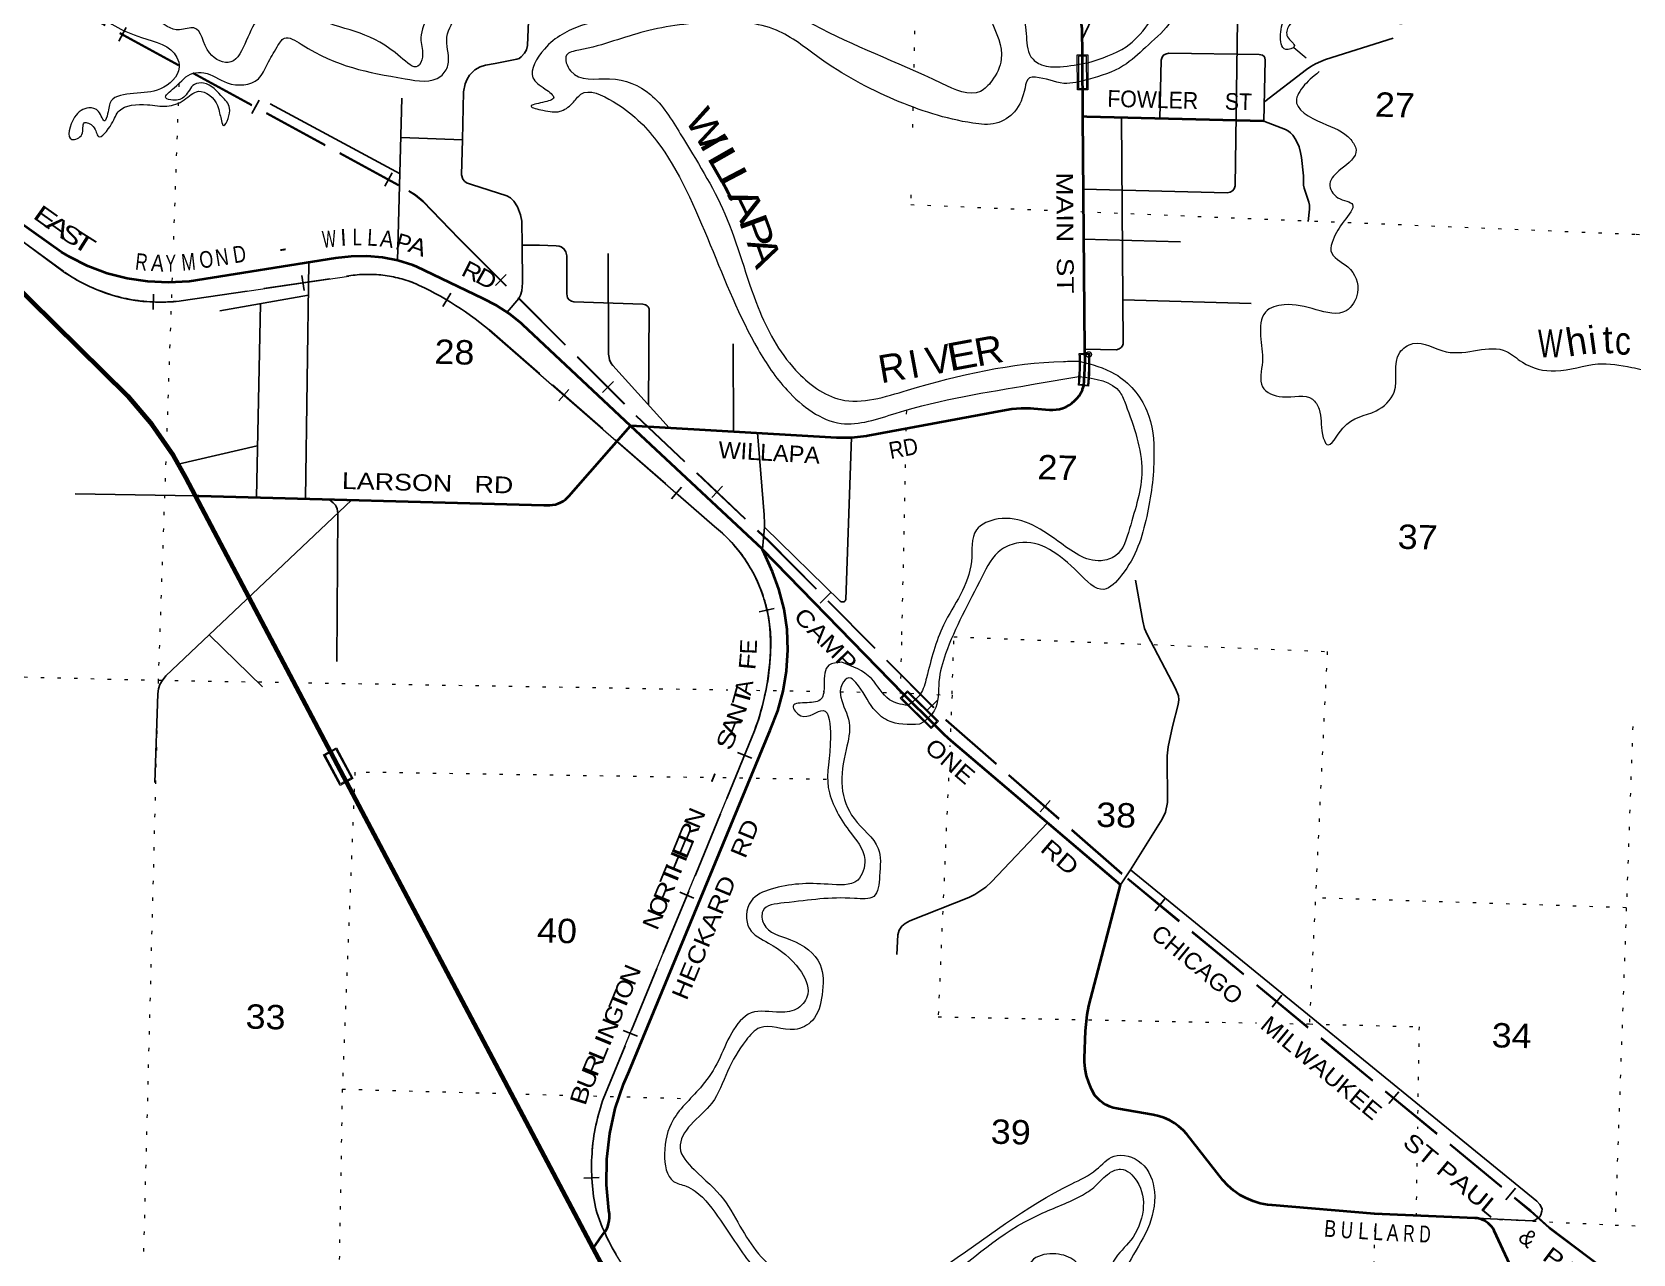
# Model space of a CAD drawing. Header units: feet. Extents: x -757852 to -501257, y -360805 to -170898.
# Drawn here: x -679726 to -668228, y -300043 to -291269 of the extents above; entities that cross this region are included whole.
import ezdxf
from ezdxf.enums import TextEntityAlignment as Align

# ---------------------------------------------------------------- set-up
doc = ezdxf.new("R2010")
doc.units = ezdxf.units.FT
doc.header["$LTSCALE"] = 80
doc.header["$PDMODE"] = 32
doc.header["$PDSIZE"] = 40
doc.linetypes.add('DOTTED', pattern=[1.5, 0.3, -1.2])
doc.linetypes.add('LONG_DASHED', pattern=[7.5, 6, -1.5])
for name, color, linetype, lineweight in [('23', 7, 'Continuous', 70), ('26', 7, 'Continuous', 40), ('27', 7, 'Continuous', 13), ('29', 7, 'Continuous', 25), ('34', 7, 'Continuous', 13), ('39', 7, 'Continuous', 13), ('41', 7, 'Continuous', 13), ('59', 7, 'Continuous', 13), ('61', 7, 'Continuous', 13), ('63', 7, 'Continuous', 25), ('7', 7, 'DOTTED', 13)]:
    doc.layers.add(name, color=color, linetype=linetype, lineweight=lineweight)

msp = doc.modelspace()

# ---------------------------------------------------------------- linework, layer by layer
at = {"layer": '23'}
for points in [[(-678551.85, -294598.61), (-678620.6, -294468.56), (-678710.24, -294310.37), (-678862.62, -294089.24), (-679037.28, -293885.25), (-680618.72, -292328.82), (-680710.57, -292243.11), (-680813.17, -292163.66), (-680842.33, -292141.08)], [(-675695.41, -300002.14), (-677463.62, -296657.22), (-678551.85, -294598.61)], [(-670434.73, -303140.3), (-670480.89, -303051.1), (-670593.63, -302879.88), (-670723.64, -302721.38), (-670869.52, -302577.34), (-671029.65, -302449.33), (-671202.28, -302338.77), (-671385.53, -302246.86), (-671447.35, -302221.05), (-673921.51, -301216.38), (-674613.98, -300935.19), (-674770.41, -300872.89), (-674946.4, -300785.21), (-675112.25, -300679.62), (-675266.16, -300557.28), (-675406.44, -300419.51), (-675531.55, -300267.84), (-675640.12, -300103.92), (-675657.88, -300073.13), (-675695.41, -300002.14)]]:
    msp.add_lwpolyline(points, dxfattribs=at)
at = {"layer": '26'}
for points in [[(-672181.36, -291433.35), (-672182.78, -291246.17), (-672191.39, -291195.47), (-672213.86, -291107.5), (-672245.41, -291022.36), (-672285.69, -290940.99), (-672884.29, -289802.57), (-673167.44, -289225.11), (-673228.55, -289118.25), (-673300.5, -289018.36), (-673382.49, -288926.54), (-673473.64, -288843.8), (-673520.54, -288807.43), (-674408.75, -288056.48), (-674636.2, -287850.01), (-674712.42, -287770.23), (-674770.15, -287703.07), (-675899.2, -286488)], [(-670880.07, -291908.36), (-672150.73, -291877.56), (-672178, -291876.89), (-672181.36, -291433.35)], [(-672172.49, -293810.24), (-672167.27, -293733.18), (-672164.42, -293681.87), (-672163.28, -293632.26), (-672165.33, -293552.59), (-672178, -291876.89)], [(-675426.48, -294096.36), (-676199.52, -293372.01), (-676209.96, -293362.5), (-676295.99, -293293.02), (-676388.8, -293232.91), (-676487.39, -293182.84), (-676962.17, -292954.3), (-676991.24, -292943.19), (-677099.02, -292910.06), (-677209.68, -292888.38), (-677322, -292878.39), (-677434.75, -292880.19), (-677546.69, -292893.77), (-678597.84, -293059.76), (-678746.07, -293068.6), (-678894.41, -293061.89), (-679041.24, -293039.72), (-679184.95, -293002.32), (-679323.96, -292950.1), (-679456.75, -292883.64), (-679512.94, -292850), (-680560.53, -292107.32)], [(-675426.48, -294096.36), (-675425.63, -294095.39), (-673947.45, -294179.67), (-673839.17, -294179.97), (-673731.45, -294168.95), (-673723.36, -294167.66), (-672755.66, -293986.48), (-672689.04, -293974.4), (-672621.52, -293969.35), (-672553.85, -293971.39), (-672531.18, -293973.67), (-672418.96, -293981.93), (-672394.29, -293982.67), (-672369.68, -293980.82), (-672345.4, -293976.42), (-672321.71, -293969.5), (-672298.87, -293960.14), (-672277.14, -293948.45), (-672256.75, -293934.54), (-672237.92, -293918.59), (-672220.87, -293900.75), (-672205.77, -293881.23), (-672192.79, -293860.23), (-672182.08, -293838), (-672180.7, -293834.15), (-672172.49, -293810.24)], [(-678551.85, -294598.61), (-678528.5, -294599.25), (-676049.57, -294666.53), (-676007.01, -294666.18), (-675986.9, -294664.52), (-675967.07, -294660.77), (-675947.74, -294654.97), (-675929.13, -294647.18), (-675911.43, -294637.48), (-675894.84, -294625.99), (-675879.54, -294612.83), (-675865.71, -294598.14), (-675854.24, -294583.2), (-675426.48, -294096.36)], [(-674478.3, -294985.01), (-674480.35, -294982.91), (-675426.48, -294096.36)], [(-675695.41, -300002.14), (-675676.89, -299976.2), (-675627.45, -299906.95), (-675609.67, -299882.05), (-675596.06, -299856.95), (-675590.82, -299845.22), (-675584.4, -299825.59), (-675580.06, -299805.39), (-675577.87, -299784.85), (-675577.83, -299764.19), (-675578.68, -299755.91), (-675582.34, -299731.1), (-675584.74, -299705.91), (-675599.84, -299546.98), (-675598, -299362.23), (-675576.86, -299178.69), (-675536.65, -298998.37), (-675477.81, -298823.23), (-675438.05, -298730.51), (-674424.94, -296281.7), (-674370.43, -296144.04), (-674330.61, -296001.43), (-674305.91, -295855.45), (-674296.6, -295707.68), (-674302.8, -295559.75), (-674324.42, -295413.27), (-674361.23, -295269.86), (-674406.62, -295145.68), (-674464.9, -295015.06), (-674478.3, -294985.01)], [(-673239.75, -296247.68), (-673466.73, -296022.77), (-674478.3, -294985.01)], [(-668528.09, -301376.51), (-669223.65, -299876.92), (-669224.5, -299875.23), (-669233.14, -299860.29), (-669243.3, -299846.34), (-669254.85, -299833.52), (-669267.68, -299821.99), (-669281.65, -299811.86), (-669296.6, -299803.24), (-669312.37, -299796.23), (-669328.79, -299790.91), (-669345.67, -299787.34), (-669362.83, -299785.55), (-670084.93, -299756.06), (-670820.27, -299693.26), (-670852.09, -299689.91), (-670904.85, -299679.86), (-670956.27, -299664.34), (-671005.79, -299643.54), (-671052.86, -299617.67), (-671096.97, -299587.02), (-671137.64, -299551.93), (-671174.41, -299512.79), (-671432.58, -299183.61), (-671458.02, -299155.34), (-671488.41, -299127.75), (-671521.53, -299103.49), (-671556.99, -299082.83), (-671594.42, -299065.98), (-671633.41, -299053.14), (-671673.53, -299044.45), (-671922.05, -299001.98), (-671935.4, -298999.91), (-671961.47, -298993.74), (-671986.75, -298984.88), (-672010.96, -298973.43), (-672033.85, -298959.51), (-672055.15, -298943.27), (-672074.65, -298924.9), (-672092.11, -298904.59), (-672116.91, -298859.95), (-672136.91, -298812.96), (-672151.88, -298764.14), (-672161.67, -298714.03), (-672166.17, -298663.16), (-672166.43, -298638.14), (-672159.96, -298442.4), (-672148.27, -298327.25), (-672135.84, -298260.56), (-671909.37, -297391.76), (-673123.82, -296358.25), (-673148.74, -296337.04), (-673173.82, -296312.41), (-673239.75, -296247.68)]]:
    msp.add_lwpolyline(points, dxfattribs=at)
at = {"layer": '29'}
for p, q in [((-676126.02, -290431.75), (-676167.41, -291366.14)), ((-671085.77, -292373.39), (-671061.74, -290767.3)), ((-670435.13, -291465.7), (-669949.08, -291312.49)), ((-671561.77, -291420.49), (-670911.41, -291430.7)), ((-671624.82, -291891.11), (-671615.56, -291472.58)), ((-670868.7, -291472.57), (-670880.07, -291908.36)), ((-670872.78, -291768.78), (-670573.17, -291539.2)), ((-678014.58, -291785.64), (-677081.63, -292287.71)), ((-677100.94, -292909.55), (-677070.89, -291744.99)), ((-671900.14, -291882.12), (-671890.36, -293508.56)), ((-677074.54, -292027.14), (-676632.93, -292044.43)), ((-672174.74, -292397.75), (-671141.29, -292424.14)), ((-672175.84, -292757.67), (-671477.38, -292775.17)), ((-677736.6, -292923.84), (-677760.89, -294619.74)), ((-675587.78, -292859.41), (-675585.03, -293582.23)), ((-678376.36, -293271.33), (-677740.12, -293160.04)), ((-671892.75, -293191.69), (-670970.01, -293218.15)), ((-678114.46, -294610.17), (-678084.06, -293219.97)), ((-675834.48, -293206.62), (-675339.64, -293222.42)), ((-675293.39, -293257.68), (-675297.99, -293943.1)), ((-674689, -293507.33), (-674687.28, -294135)), ((-671936.44, -293551.48), (-672166.97, -293547.18)), ((-675554.22, -293663.95), (-675149.87, -294110.37)), ((-674468.42, -294735.53), (-674514.32, -294146.81)), ((-673880.82, -295344.74), (-673839.21, -294177.92)), ((-678676.32, -294372.35), (-678108.25, -294240.25)), ((-678553.5, -294598.57), (-679416.31, -294586.53)), ((-677430.72, -294631.95), (-678764.42, -295892.97)), ((-677530.21, -294726.02), (-677535.75, -295788.12)), ((-674480.35, -294982.91), (-674465.94, -294824.46)), ((-674465.94, -294824.46), (-673921.76, -295357.08)), ((-678451.73, -295599.08), (-678071.44, -295970.53)), ((-678823.05, -296022.15), (-678844.18, -296659.2)), ((-672434.1, -296950.21), (-672834.18, -297371.63)), ((-671909.37, -297391.76), (-671837.18, -297286.03)), ((-671837.18, -297286.03), (-668918.89, -299663.61)), ((-668952.26, -299806.23), (-669351.33, -299785.65))]:
    msp.add_line(p, q, dxfattribs=at)
for points in [[(-672181.41, -291316.52), (-672093.18, -291129.67), (-672060.77, -291084.27), (-671892.24, -290924.31), (-671671.85, -290725.43), (-671609.19, -290656.25), (-671550.85, -290556.82), (-671386.64, -290197.98), (-671304.54, -290063.95), (-671277.53, -290030.44), (-671251.6, -290008.82), (-671219.19, -289991.53), (-671179.22, -289981.81), (-670929.68, -289937.49)], [(-676632.93, -292044.43), (-676626.29, -291698.17), (-676613.86, -291640.35), (-676600.9, -291607.92), (-676583.07, -291579.27), (-676560.92, -291554.96), (-676544.72, -291540.91), (-676507.45, -291518.74), (-676469.09, -291506.32), (-676399.42, -291494.97), (-676243.85, -291464.7), (-676227.1, -291458.76), (-676213.05, -291447.95), (-676187.67, -291421.47), (-676175.24, -291397.15), (-676167.41, -291366.14)], [(-671615.56, -291472.58), (-671608.65, -291450.12), (-671598.92, -291434.99), (-671585.96, -291427.43), (-671561.77, -291420.49)], [(-670911.41, -291430.7), (-670888.06, -291434.99), (-670876.17, -291444.72), (-670870.77, -291455.53), (-670868.7, -291472.57)], [(-670573.17, -291539.2), (-670540.73, -291516.6), (-670508.32, -291497.14), (-670470.5, -291479.85), (-670435.13, -291465.7)], [(-670880.07, -291908.36), (-670722.76, -291970.02), (-670702.77, -291980.3), (-670687.11, -291992.72), (-670670.9, -292010.01), (-670648.75, -292042.99), (-670625.53, -292093.24), (-670614.72, -292134.31), (-670607.7, -292170.53), (-670594.74, -292302.39), (-670593.66, -292368.33), (-670590.41, -292391.02), (-670555.84, -292490.46), (-670551.52, -292512.08), (-670551.52, -292542.34), (-670560.17, -292628.81)], [(-676632.93, -292044.43), (-676640.87, -292295.36), (-676632.22, -292325.63), (-676619.26, -292340.76), (-676604.14, -292351.57), (-676569.56, -292364.54), (-676314.6, -292446.68), (-676290.29, -292460.19), (-676266.52, -292482.89), (-676238.97, -292524.51), (-676216.82, -292581.25), (-676208.72, -292628.27), (-676204.66, -292799.58)], [(-671141.29, -292424.14), (-671121.94, -292419.13), (-671104.11, -292408.85), (-671092.77, -292394.27), (-671085.77, -292373.39)], [(-676313.48, -293280.37), (-676230.32, -293182.76), (-676216.27, -293158.98), (-676207.63, -293128.71), (-676202.23, -293069.27), (-676204.66, -292799.58)], [(-676204.66, -292799.58), (-676081.23, -292800.12), (-675961.87, -292804.39)], [(-675961.87, -292804.39), (-675939.7, -292807.69), (-675925.66, -292812.01), (-675906.21, -292824.99), (-675891.08, -292847.68), (-675885.68, -292876.87), (-675885.68, -293150.33), (-675880.28, -293177.35), (-675868.4, -293191.41), (-675852.19, -293202.21), (-675834.48, -293206.62)], [(-675339.64, -293222.42), (-675320.1, -293227.63), (-675308.21, -293235.19), (-675300.65, -293242.76), (-675293.39, -293257.68)], [(-671936.44, -293551.48), (-671917.62, -293544.82), (-671903.58, -293534.01), (-671894.94, -293523.21), (-671890.36, -293508.56)], [(-675585.03, -293582.23), (-675581.55, -293605.94), (-675577.23, -293622.15), (-675565.34, -293650.25), (-675554.22, -293663.95)], [(-677530.21, -294726.02), (-677534.84, -294693.27), (-677540.24, -294675.97), (-677546.72, -294666.24), (-677561.85, -294648.95), (-677592.1, -294625.17)], [(-674465.94, -294824.46), (-674466.14, -294798.75), (-674468.42, -294735.53)], [(-671837.18, -297286.03), (-671609.4, -296921.71), (-671584.55, -296870.91), (-671570.5, -296800.64), (-671573.74, -296466.62), (-671566.18, -296402.84), (-671535.93, -296255.83), (-671494.87, -296098.01), (-671488.39, -296063.42), (-671492.71, -296035.31), (-671514.32, -295983.43), (-671717.45, -295594.28), (-671735.81, -295552.12), (-671747.7, -295499.15), (-671799.56, -295205.13)], [(-673921.76, -295357.08), (-673915.67, -295360.3), (-673909.33, -295361.52), (-673901.9, -295361.92), (-673896.36, -295360.44), (-673891.09, -295357.87), (-673885.56, -295353.41), (-673882.72, -295349.22), (-673880.82, -295344.74)], [(-678823.05, -296022.15), (-678817.79, -295986.57), (-678808.07, -295955.22), (-678791.87, -295927.12), (-678764.42, -295892.97)], [(-672834.18, -297371.63), (-672876.25, -297408.69), (-672925.42, -297443.83), (-672955.13, -297462.74), (-672996.73, -297482.75), (-673422.42, -297651.38), (-673453.75, -297669.74), (-673478.61, -297690.29), (-673496.97, -297717.3), (-673506.7, -297752.99), (-673515.34, -297893.51)], [(-668952.26, -299806.23), (-668932.56, -299800.85), (-668917.43, -299792.2), (-668897.98, -299777.07), (-668889.34, -299763.01), (-668881.78, -299737.07), (-668880.7, -299720.86), (-668887.18, -299705.72), (-668897.98, -299687.35), (-668918.89, -299663.61)]]:
    msp.add_lwpolyline(points, dxfattribs=at)
at = {"layer": '34'}
for p, q in [((-681818.92, -291285.03), (-679491.9, -292995.4)), ((-678654.91, -293200.69), (-677450.26, -293021.74)), ((-676441.54, -293409.37), (-674824.01, -294820.35)), ((-674554.1, -296328.18), (-675625.05, -298932.32))]:
    msp.add_line(p, q, dxfattribs=at)
for centre, radius, start, end in [((-678803.86, -291999.08), 1210.8, 235.37172, 277.06632), ((-677309.22, -293890.87), 880.51, 65.55457, 99.21725), ((-677992.01, -295291.69), 2438.67, 50.52165, 64.5703), ((-675494.27, -295658.75), 1073.39, 356.99185, 51.35939), ((-676258.54, -295641.23), 1837.66, 338.0489, 357.69699), ((-674230.77, -299421.67), 1477.66, 160.66036, 192.03442), ((-674166.87, -299239.06), 1586.87, 198.01288, 223.65146)]:
    msp.add_arc(centre, radius, start, end, dxfattribs=at)
at = {"layer": '39'}
for p, q in [((-670663.62, -291381.03), (-670575.38, -291454.5)), ((-673320.07, -296222.33), (-673351.1, -296240.37))]:
    msp.add_line(p, q, dxfattribs=at)
for points in [[(-679021.42, -287613.89), (-679031.95, -287704.09), (-678953.32, -287768.57), (-678903.64, -287862.43), (-678923.37, -287922.21), (-679024.06, -288001.9), (-679037.33, -288045.77), (-678876.2, -288034.09), (-678815.31, -288086.03), (-678805.92, -288182.8), (-678888.75, -288271.02), (-678881.98, -288317.46), (-678784.63, -288285.93), (-678729.98, -288198.95), (-678581.47, -288134.65), (-678376.94, -288079.92), (-678288.91, -288022), (-678261.55, -287904.12), (-678234.28, -287862.63), (-678208.31, -287941.76), (-678248.34, -288081.42), (-678358.4, -288136.73), (-678541.5, -288216.17), (-678656.03, -288287.44), (-678625.82, -288358.64), (-678574.12, -288524.94), (-678532.34, -288686.95), (-678522.26, -288832), (-678469.87, -288827.4), (-678335.8, -288629.99), (-677982.63, -288140.97), (-677550.36, -287845.14), (-677242.79, -287771.11), (-676816.97, -288001.93), (-676241.61, -288496.23), (-675787.79, -288659.45), (-674382.53, -288798.42), (-673839.94, -288803.2), (-673390.73, -289060.8), (-673207.19, -289403.63), (-673212.72, -289604.56), (-673205.91, -289648.98), (-673155.03, -289626.25), (-673070.06, -289606.45), (-673067.09, -289644.74), (-673157.57, -289718.67), (-673252.01, -289790.49), (-673219.93, -290012.55), (-672881.33, -290637.11), (-672585.46, -291280.61), (-672551.83, -291446.41), (-672475.04, -291504.81), (-672342.82, -291518.45), (-672140.45, -291489.63)], [(-677146.68, -290122.33), (-677164.35, -290399.34), (-676959.05, -290535.65), (-676790.14, -290606.63), (-676735.71, -290746.86), (-676885.86, -291163.01), (-676932.68, -291330.63), (-676921.88, -291449.56), (-676953.84, -291515.04), (-677078.66, -291449.3), (-677680.19, -291175.47), (-677754.97, -291117.12), (-677740.6, -291033.06), (-677904.34, -291066.79), (-678087.77, -291158.29), (-678187.04, -291332.52), (-678297.75, -291484.32), (-678450.75, -291419.82), (-678562.39, -291239.82), (-678665.27, -291253.09), (-678843.88, -291169.78), (-679106.79, -290935.38), (-679050.92, -290804.19), (-678604.34, -290353.92), (-678534.43, -290369.91), (-678364.64, -290408.74), (-678254.06, -290407.74), (-678159.45, -290329.9), (-678037.83, -290293.01), (-678034.33, -290238.81), (-678134.65, -290232.05), (-678237.67, -290323.74), (-678379.44, -290362.09), (-678464.04, -290295.43), (-678448.26, -290233.52), (-678355.17, -290137.54), (-678407.37, -289989.33), (-678608.17, -289762.65), (-678843.77, -289631.54), (-678911.34, -289603.55), (-678803.8, -289493.89), (-678465.66, -289185.43), (-677939.29, -288538.28), (-677515.59, -288115.54), (-677152.82, -288081.22), (-676810.41, -288347.97), (-676316.48, -288733.47), (-675526.44, -288950.12), (-674348.83, -289034.6), (-673875.69, -289079.71), (-673485.23, -289353.8), (-673440.71, -289562.13), (-673461.09, -289937.59), (-673201.45, -290509.72), (-672842.02, -291181.09), (-672765.4, -291464.7), (-672831.98, -291619.72), (-672914.48, -291695.88), (-673192.29, -291638.02), (-674111.44, -291218.77), (-674634.33, -291009.42), (-675084.35, -291073.53), (-675779.95, -291223.41), (-676045.96, -291391.44), (-676127.95, -291597.95), (-676039.72, -291678.79), (-675979.12, -291740.77), (-676058.45, -291774.79), (-676141.63, -291802.68), (-676055.98, -291831.16), (-675933.56, -291838.53), (-675845.59, -291782.62), (-675783.45, -291715.96), (-675551.73, -291768.54), (-675239.88, -292050.53), (-674854.38, -292797.02), (-674511.23, -293548.38), (-674302.21, -293841.64), (-673914.77, -294079.45), (-673518.76, -294005.83), (-672548.28, -293801.13), (-672208.25, -293741.82)], [(-672142.18, -291490.09), (-671868.43, -291374.61), (-671599.42, -291022.04), (-671424.12, -290568.38), (-671302.98, -290215.13), (-671128.98, -290069.73), (-670906.64, -290097.93), (-670581.47, -290114.87), (-670503.61, -290207.48), (-670488.41, -290750.81), (-670432.37, -290832.77), (-670171.57, -290924.36), (-669968.94, -291084.73), (-669806.58, -291101.23), (-669669.92, -290956.17), (-669578.76, -290711.34), (-669721.72, -290647.1), (-669900.17, -290557.77), (-669929.69, -290315.67), (-669894.95, -290222.11), (-669726.25, -290154.34), (-669559.68, -290018.14), (-669549.95, -289883.68), (-669689.04, -289678.8), (-669752.32, -289421.7), (-669584.69, -289319.72), (-669228.37, -289154.52), (-669240.66, -289089.84), (-669256.2, -288996.92), (-669093.56, -288784.2), (-668940.63, -288559.16), (-668809.13, -288528.57), (-668585.09, -288422.09), (-668454.34, -288272.85), (-668437.22, -288235.11), (-668405.29, -288316.42), (-668471.15, -288445.32), (-668672.65, -288536.32), (-668877.29, -288595.07), (-669044.06, -288811.7), (-669142.72, -288963.83), (-669174.79, -289033.33), (-669144.47, -289100.51), (-669104.5, -289182.04), (-669208.82, -289247.55)], [(-681630.88, -288795.25), (-681473.31, -289058.95), (-681050.7, -289844.65), (-680597.13, -290162.7), (-680240.32, -290198.59), (-679652.4, -290017.61), (-679143.49, -289858.6), (-678665.15, -289934.02), (-678611.95, -290046.07), (-678746.33, -290181.14), (-679180.52, -290619.68), (-679338.02, -290864.71), (-679275.92, -291091.61), (-678940.15, -291307.9), (-678684.8, -291451.62), (-678668.66, -291522.44), (-678803.59, -291677.6), (-678997.46, -291710.5), (-679157.74, -291764.43), (-679182.38, -291856.26), (-679203.9, -291907.95), (-679248.28, -291840.38), (-679317.91, -291814.34), (-679420.28, -291881.92), (-679438.71, -292040.27), (-679367.36, -292004.02), (-679351.03, -291922.02), (-679285.41, -291947.95), (-679249.18, -292019.31), (-679154.24, -291929.41), (-679099.37, -291834.4), (-678897.18, -291791.67), (-678756.74, -291801.54), (-678632.89, -291756.67), (-678530.69, -291695.12), (-678392.8, -291797.42), (-678378.22, -291852.11), (-678367.33, -291894.63), (-678354.44, -291937.21), (-678305.31, -291831.98), (-678353.09, -291742.2), (-678494.89, -291635.77), (-678559.5, -291646.07), (-678628.16, -291730.66), (-678713.35, -291758.49), (-678765.18, -291743), (-678704.89, -291670.25), (-678569.34, -291565.37), (-678490.83, -291561.49), (-678323.99, -291634.41), (-678100.04, -291604.35), (-678034.79, -291497.55), (-677965.13, -291376.79), (-677913.15, -291313.87), (-677791.73, -291357.41), (-677046.77, -291605), (-676788.95, -291585.91), (-676738.59, -291508.87), (-676747.67, -291327.65), (-676680.65, -291156.55), (-676505, -290763.22), (-676531.26, -290621.75), (-676709.34, -290445.96), (-676934.32, -290367.42), (-677010.5, -290286.92), (-677032.59, -290067.14), (-676965.05, -289950.35), (-676722.55, -289830.3), (-676419.07, -289685.78), (-676539.91, -289694.54), (-676596.87, -289719.12), (-676714.86, -289770.19), (-676862.98, -289820.43), (-676908.63, -289799.07), (-676901.63, -289690.68), (-676940.25, -289633.32), (-676946.2, -289703.54), (-676971.89, -289833.54), (-677040.96, -289859.8), (-677057.76, -289813.09), (-677098.85, -289699.36), (-677142.09, -289736.39), (-677170.41, -289816.04), (-677245.06, -289826.07), (-677298.2, -289712.01), (-677333.33, -289600.46), (-677389.01, -289578.83), (-677441.49, -289659.83), (-677505.83, -289660.08), (-677526.39, -289750.01), (-677440.87, -289710.12), (-677400.88, -289644.86), (-677377.13, -289804.36), (-677323.87, -289914.4), (-677239.9, -289930.77), (-677169.05, -289912.6), (-677146.68, -290122.33)], [(-669208.82, -289247.55), (-669492.84, -289342.34), (-669640.45, -289446.88), (-669684.62, -289518.06), (-669613.93, -289725.09), (-669496.46, -289838.9), (-669487.78, -289961.79), (-669599.98, -290167.85), (-669758.76, -290239.91), (-669855.21, -290311.68), (-669873.19, -290453.95), (-669767.77, -290567.43), (-669583.42, -290588.55), (-669463.33, -290680.31), (-669343.92, -290723.79), (-669273.97, -290665.38), (-669226.37, -290469.63), (-669098.74, -290360.51), (-668926.06, -290367.25), (-668794.7, -290415.08), (-668750.22, -290478.63), (-668832.74, -290482.4), (-668932.45, -290453.54), (-669091.35, -290457.23), (-669161.36, -290517.65), (-669210.08, -290681.2), (-669259.21, -290786.43), (-669365.09, -290835.82), (-669446.95, -290815.48), (-669499.7, -290906.53), (-669619.11, -291082.23), (-669807.22, -291197.73), (-669962.11, -291201.54), (-670155.69, -291077.61), (-670275.94, -290991.88), (-670368.67, -291001.41), (-670404.97, -291078.83), (-670484.41, -291116.88), (-670609.83, -291145.62), (-670698.47, -291225.64), (-670708.66, -291303.78), (-670660.32, -291373.47), (-670721.19, -291393.92), (-670758.49, -291288.34), (-670720.8, -291160.68), (-670549.98, -291088.94), (-670450.95, -291069.53), (-670446.95, -290997.26), (-670531.49, -290928.59), (-670561.88, -290791.02), (-670626.63, -290222.21), (-670703.53, -290167.83), (-671086, -290179.21), (-671262.58, -290285.46), (-671329.51, -290490.53), (-671417.56, -290914.41), (-671560.49, -291214.13), (-671729.89, -291380.41), (-671886.25, -291510.86), (-672141.13, -291609.84)], [(-672141.13, -291609.84), (-672315.88, -291637.85), (-672519.71, -291594.08), (-672562.06, -291598.95), (-672594.18, -291670.46), (-672669.23, -291841.33), (-672802.17, -291924.16), (-672968.99, -291923.62), (-673531.21, -291755.43), (-674071.71, -291455.12), (-674379.8, -291255.67), (-674814.39, -291197.53), (-675324.83, -291266.02), (-675798.88, -291399.84), (-675886.3, -291435.66), (-675857.26, -291549.05), (-675577.38, -291604.97), (-675284.99, -291717.52), (-675069.67, -292000.9), (-674749.77, -292574.68), (-674510.97, -293246.77), (-674241.93, -293696.5), (-673916.09, -293908.5), (-673437.85, -293841.15), (-672316.55, -293634.54), (-672205.45, -293632.68)], [(-670480.65, -291553.89), (-670517.75, -291584.1), (-670620.96, -291696.27), (-670644.61, -291751.93), (-670460.33, -291921.85), (-670254.59, -292042.09), (-670216.41, -292115.52), (-670326.79, -292255.27), (-670404.04, -292359.73), (-670346.49, -292459.83), (-670241.3, -292508.95), (-670302.82, -292625.91), (-670380.89, -292760.51), (-670397.16, -292840.49), (-670275.73, -292956.42), (-670206.44, -293141.29), (-670288.43, -293271.76), (-670503.29, -293263.87), (-670733.45, -293227.42), (-670867.56, -293280.05), (-670902.39, -293450.02), (-670889.46, -293637.37), (-670888.35, -293816.36), (-670745.61, -293888.63), (-670529.02, -293906.62), (-670482.69, -293976.25), (-670457.59, -294159.92), (-670425.38, -294231.18), (-670311.59, -294113.64), (-670072.99, -293989.47), (-669942.64, -293854.29), (-669902.65, -293569.85), (-669808.43, -293506.07), (-669568.83, -293564.91), (-669136.6, -293562.65), (-669022.15, -293640.18), (-668784.67, -293702.98), (-668479.77, -293653), (-668237.23, -293677.73), (-668081.11, -293702.11), (-667746.69, -293675.06), (-667612.89, -293706.87), (-667536.03, -293835.65), (-667376.11, -294087.35), (-667249, -294143.11), (-667152.83, -294300.57), (-667068.45, -294375.26), (-666849.83, -294465.69), (-666829.72, -294538.63), (-666876.23, -294621.81), (-666829.85, -294689.44), (-666750.45, -294725.79), (-666761.03, -294818), (-666764.03, -294854.11), (-666716.16, -294867.48), (-666725.55, -294989.88), (-666705.01, -295046.75), (-666631, -295133.22), (-666648.44, -295255.4), (-666606.35, -295332.96), (-666612.91, -295425.28), (-666642.52, -295478.76), (-666548.71, -295575.83), (-666459.32, -295614.47), (-666407.92, -295646.04), (-666407.22, -295766.71), (-666340.81, -295836.89), (-666350.67, -295902.97), (-666296.14, -295966.8), (-666264.15, -296046.1), (-666292.03, -296109.68), (-666322.66, -296126.94), (-666276.61, -296206.62), (-666280.79, -296212.54)], [(-672205.45, -293632.68), (-671947.17, -293725.07), (-671719.25, -293988.69), (-671667.83, -294311.82), (-671720.06, -294748.74), (-671900.5, -295170.09), (-672027.91, -295271.17), (-672213.51, -295149.47), (-672637.82, -294936.78), (-672763.79, -294985.62), (-672903.9, -295182.87), (-673164.31, -295734.74), (-673211.97, -295932.5), (-673245.89, -296142.71), (-673320.07, -296222.33)], [(-672208.25, -293741.82), (-671911.14, -293857.19), (-671870.79, -293944.33), (-671755.24, -294420.02), (-671843.01, -294833.85), (-671944.89, -295030.13), (-672048.38, -295065.51), (-672358.07, -294924.33), (-672787.89, -294765.79), (-672942.81, -294843.99), (-672979.19, -295070.21), (-673178.71, -295527.24), (-673301.69, -295905.92), (-673346.19, -296023.22), (-673438.56, -296106.4)], [(-673909.71, -295794.79), (-674002.76, -295816.37), (-674036.71, -295954.19), (-674057.66, -296058.18), (-674158.92, -296085.57), (-674258.06, -296109), (-674203.7, -296178.85), (-674043.86, -296141), (-673990.75, -296329.45), (-674006.84, -296694.97), (-673858.52, -297002.66), (-673745.65, -297210.84), (-673795.94, -297358.26), (-674007.84, -297388.66), (-674416.85, -297423.73), (-674561.95, -297510.24), (-674573.4, -297706.99), (-674435.56, -297811.3), (-674213.62, -298000.35), (-674154.15, -298176.91), (-674223.26, -298277.57), (-674352.75, -298308.21), (-674559.91, -298312.6), (-674700.53, -298455.54), (-674796.5, -298656.01), (-674911.95, -298833.82), (-675121.78, -299081.44), (-675182.76, -299325.09), (-675117.82, -299521.91), (-675028.32, -299556.53), (-674962.98, -299592.5), (-674781.76, -299800.54), (-674547.73, -300134.7), (-674364.51, -300342.8), (-674189.97, -300647.18), (-674192.66, -300818.02), (-674151.84, -300941.8), (-674044.98, -301003.03), (-673938.56, -301080.34), (-673744.21, -300956.96), (-673552.89, -300724.92), (-673440.24, -300502.8), (-673208.7, -300269.85), (-672505.38, -299766.28), (-672196.04, -299627.95), (-672087.48, -299554.51), (-671988.47, -299462.71), (-671907.3, -299434.77), (-671791.06, -299520.39), (-671746.54, -299728.72), (-671834.92, -299945.47), (-671957.62, -300094.94), (-672059.8, -300228.88), (-672127.6, -300208.93), (-672236.98, -300093.33), (-672372.3, -300043.38), (-672532.14, -300081.24), (-672609.15, -300250.05), (-672614.84, -300457), (-672606.79, -300748.79), (-672625.71, -300925.22), (-672521.67, -301088.93), (-672306.64, -301090.78), (-672028.55, -301138.6), (-671680.18, -301335.13), (-671425.83, -301515.02), (-671169.6, -301845.76), (-670855.56, -302194.17), (-670617.71, -302389.69), (-670392.16, -302520.52), (-669705.35, -302909.29), (-669547.63, -302875.4), (-669371.21, -302892.29), (-669189.44, -302775.59), (-668691.05, -302353.9), (-668478.73, -301796.69), (-668462.92, -301660.39), (-668455.41, -301623.39)], [(-673438.3, -296106.2), (-673567.34, -296063.54), (-673697.65, -295912.25), (-673909.71, -295794.79)], [(-673351.1, -296240.37), (-673581.48, -296211.95), (-673683.66, -296126.72), (-673809.18, -295940.3), (-673858.51, -295906.78), (-673907.99, -295951.68), (-673916.62, -296045.95), (-673857.26, -296226.53), (-673878.69, -296420.99), (-673908.25, -296691.64), (-673821.99, -296917.19), (-673648.98, -297131.04), (-673638.38, -297330.4), (-673680.58, -297476.03), (-673817.67, -297490.38), (-674323.09, -297522.81), (-674477.46, -297580.92), (-674469.96, -297673.62), (-674278.11, -297787.45), (-674065.89, -297964.17), (-674051.77, -298181.72), (-674121.19, -298366.82), (-674249.61, -298431.68), (-674498.51, -298418.84), (-674597.46, -298508.63), (-674730.25, -298732.22), (-674843.07, -298960.37), (-674994.06, -299115.09), (-675071.02, -299281.89), (-674970.77, -299437.46), (-674759.54, -299650.34), (-674624.91, -299871.19), (-674489.5, -300063.9), (-674330.9, -300217.04), (-674123.09, -300554.5), (-674097.31, -300786.45), (-674035.86, -300890.68), (-673888.22, -300930.91), (-673708.77, -300764.9), (-673501.81, -300402.59), (-673197.41, -300151.52), (-672257.93, -299539.79), (-672082.27, -299438.03), (-671954.97, -299340.97), (-671759.34, -299390.56), (-671664.5, -299596.24), (-671714.09, -299864.33), (-671849.44, -300107.95), (-672030.65, -300338.26), (-672115.57, -300356.04), (-672183.77, -300277.77), (-672261.07, -300165.06), (-672402.91, -300133.03), (-672487.64, -300217.18), (-672546.09, -300296.01), (-672531.05, -300407.01), (-672521.65, -300722.96), (-672546.95, -300838.9), (-672563.34, -300922.9), (-672451.34, -301016.45), (-672278.38, -301013.14), (-672033.99, -301043.95), (-671770, -301165.78), (-671507.33, -301335.84), (-671168.14, -301646.73), (-671020, -301888.05), (-670744.31, -302169.06), (-670446.87, -302390.34), (-670201.24, -302521.72), (-669582.13, -302814.13), (-669167.46, -302663.69), (-668836.28, -302372.05), (-668669.93, -302024.71), (-668577.33, -301727.64), (-668502.72, -301526.33)], [(-687855.64, -299087.81), (-688005.58, -299557.55), (-687964.95, -299834.14), (-687585.61, -300073.74), (-687210.4, -300025.69), (-686769.6, -299931.17), (-686561.11, -300097.74), (-686449.53, -300279.75), (-686506.64, -300601.92), (-686711.46, -300813.48), (-686872.87, -301054.39), (-686931.08, -301416.74), (-686865.3, -301655.82), (-686727.09, -301673.67), (-686646.38, -301808.59), (-686623.13, -301986.17), (-686698.31, -302088.68), (-686689.12, -302265.88), (-686804.31, -302580.43), (-687126.88, -302688.24), (-687603.84, -302562.59), (-687817.38, -302506.48), (-687923.52, -302638.3), (-687953.72, -302786.27), (-687889.28, -303001.18), (-687938.74, -303118.46), (-688123.92, -303127.47), (-688376.25, -303020.03), (-688689.05, -302918.98), (-688985.18, -303015.44), (-689026.31, -303195.29), (-688772.93, -303483.73), (-688443.1, -303842.62), (-688477.38, -303992.49), (-688655.07, -304240.99), (-688726.5, -304426.04), (-688656.44, -304582.79), (-688373.58, -304530.2), (-688001.67, -304455.92), (-687852.06, -304570.6), (-687970.22, -304846.87), (-688213.98, -305304.69), (-688398.07, -305420.31), (-688666.61, -305390.84), (-689961.75, -305194.56), (-690184.41, -305250.81), (-690373.66, -305480.89), (-690281.86, -306016.26), (-690114.37, -306431.04), (-689809.56, -306676.65), (-689301.74, -307068.56), (-689078.49, -307356.18), (-688869.52, -307432.27), (-688512.35, -307600.89), (-688387.17, -307726.97), (-688297.74, -307910.38), (-688123.73, -308088.07), (-688030.05, -308335.95), (-687981.44, -308614.76), (-687899.25, -308842.22), (-687769.96, -309111.18), (-687469.65, -309227.97), (-687132.94, -309190.93), (-686976.09, -309261.58), (-686899.67, -309406.43), (-686868.11, -309574.19), (-686784.33, -309670.99), (-686666.01, -309607.87), (-686062.05, -309135.76), (-685653.26, -309108.74), (-685441.21, -308999.92), (-685235.08, -308886.92), (-684869.42, -308820.51), (-683697.97, -308836.46), (-683336.65, -309073.56), (-683081.08, -309209.24), (-682903.51, -309111.55), (-682604.71, -308991.03), (-682277.25, -308997.97), (-681896.13, -308954.1), (-681650.57, -308795.94), (-681296.96, -308729.2), (-681203.54, -308840.33), (-680993.67, -308956.67), (-680741.47, -308995.73), (-680312.7, -309192.45), (-680034.04, -309073.39), (-679780.61, -308921.47), (-679585.09, -308975.08), (-679487, -309209), (-679260.23, -309295.63), (-679047.55, -309528.67), (-679084.42, -309772.97), (-679192.2, -310037.46), (-679169.79, -310172.79), (-679036.99, -310240.77), (-678751.69, -310318.95)]]:
    msp.add_spline(points, degree=3, dxfattribs=at)
at = {"layer": '59'}
for points in [[(-677513.34, -296678.9), (-677632.15, -296458.93), (-677539.76, -296409.04), (-677420.95, -296629)], [(-677621.31, -296462.16), (-677542.99, -296419.87), (-677431.78, -296625.76), (-677510.1, -296668.06)]]:
    msp.add_lwpolyline(points, close=True, dxfattribs=at)
at = {"layer": '61'}
for p, q in [((-672143.76, -291433.7), (-672142.54, -291683.69)), ((-672142.54, -291683.69), (-672217.54, -291684.06)), ((-672204.34, -293578.8), (-672129.38, -293576.53)), ((-672136.3, -293584.74), (-672195.96, -293586.54)), ((-672136.51, -293813.24), (-672211.16, -293805.98)), ((-672202.43, -293798.78), (-672142.97, -293804.57)), ((-673438.1, -295998.83), (-673215.91, -296218.22)), ((-673215.77, -296218.2), (-673268.12, -296271.22))]:
    msp.add_line(p, q, dxfattribs=at)
for points in [[(-672217.54, -291684.06), (-672218.76, -291434.06), (-672143.76, -291433.7)], [(-673268.9, -296271.28), (-673490.79, -296052.2), (-673438.1, -295998.83)]]:
    msp.add_lwpolyline(points, dxfattribs=at)
for points in [[(-672151.71, -291441.73), (-672210.72, -291442.01), (-672209.58, -291676.02), (-672150.57, -291675.73)], [(-673438.02, -296010.15), (-673479.46, -296052.12), (-673268.6, -296260.32), (-673227.16, -296218.35)]]:
    msp.add_lwpolyline(points, close=True, dxfattribs=at)
for centre, radius, start, end in [((-673919.08, -293640.3), 1715.95, 354.47786, 2.06409), ((-673919.08, -293640.3), 1723.95, 354.72539, 1.78693), ((-673918.38, -293640.65), 1782.95, 354.72512, 1.79711), ((-673918.38, -293640.65), 1790.95, 354.47783, 2.06407)]:
    msp.add_arc(centre, radius, start, end, dxfattribs=at)
msp.add_point((-672136.3, -293584.74), dxfattribs=at)
at = {"layer": '63'}
for p, q in [((-679101.57, -291334.31), (-679048.59, -291237.22)), ((-678146.67, -291855.41), (-678093.68, -291758.32)), ((-677191.76, -292376.52), (-677138.77, -292279.43)), ((-677770.59, -293126.05), (-677786.84, -293016.64)), ((-676397.88, -293088.66), (-676319.7, -293010.41)), ((-678856.51, -293262.29), (-678852.59, -293151.75)), ((-676775.98, -293239.87), (-676718.94, -293145.1)), ((-675942.97, -293918.73), (-675870.26, -293835.38)), ((-675628.31, -293857.52), (-675550.13, -293779.27)), ((-675133.26, -294621.59), (-675060.55, -294538.23)), ((-674842.47, -294611.64), (-674766.47, -294531.28)), ((-674066.24, -295371.25), (-673987.67, -295293.39)), ((-674502.33, -295433.2), (-674394.51, -295408.49)), ((-673300.52, -296143.95), (-673221.95, -296066.09)), ((-674658.95, -296442.48), (-674556.66, -296484.55)), ((-672485.66, -296869.63), (-672412.89, -296786.32)), ((-675074.34, -297445.68), (-674972.04, -297487.75)), ((-671659.74, -297579.7), (-671589.39, -297494.35)), ((-670820.3, -298271.6), (-670749.94, -298186.25)), ((-675479.73, -298438.3), (-675377.43, -298480.37)), ((-669980.85, -298963.5), (-669910.5, -298878.15)), ((-675762.56, -299499.13), (-675652.07, -299493.93)), ((-669141.4, -299655.4), (-669071.05, -299570.05))]:
    msp.add_line(p, q, dxfattribs=at)
at = {"layer": '63', "linetype": 'LONG_DASHED', "lineweight": 13}
msp.add_lwpolyline([(-680150.6, -290704.31), (-677020.57, -292412.41), (-676974.81, -292440.75), (-676918.16, -292486.53), (-676660.3, -292755.1), (-675388.56, -294025.66), (-674433.09, -294929.31), (-673163.87, -296210.1), (-671858.68, -297350.29), (-668965.06, -299735.31), (-668829.97, -299857.39), (-666666.36, -301488.46)], dxfattribs=at)
at = {"layer": '63', "linetype": 'LONG_DASHED'}
for points in [[(-680148.51, -290700.78), (-677018.51, -292408.87), (-676972.43, -292437.4), (-676915.38, -292483.5), (-676657.37, -292752.23), (-675385.7, -294022.72), (-674430.22, -294926.38), (-673161.06, -296207.11), (-671856.03, -297347.16), (-668962.38, -299732.21), (-668827.36, -299854.23), (-666663.76, -301485.29)], [(-681818.27, -291284.14), (-679491.26, -292994.5), (-679473.79, -293006.42), (-679456.13, -293017.88), (-679438.25, -293029.05), (-679420.15, -293040.08), (-679401.87, -293050.65), (-679383.47, -293060.86), (-679364.85, -293070.93), (-679346.05, -293080.53), (-679327.14, -293089.76), (-679307.92, -293098.77), (-679288.7, -293107.34), (-679269.34, -293115.71), (-679249.71, -293123.68), (-679230.07, -293131.22), (-679210.22, -293138.45), (-679190.34, -293145.43), (-679170.18, -293151.99), (-679150.08, -293158.23), (-679129.7, -293164.07), (-679109.39, -293169.57), (-679088.87, -293174.77), (-679068.35, -293179.54), (-679047.72, -293183.93), (-679027.05, -293188.06), (-679006.21, -293191.73), (-678985.31, -293195.12), (-678964.43, -293198.08), (-678943.5, -293200.78), (-678922.5, -293202.93), (-678901.45, -293204.81), (-678880.47, -293206.37), (-678859.39, -293207.55), (-678838.29, -293208.3), (-678817.09, -293208.68), (-678796.02, -293208.83), (-678774.88, -293208.43), (-678753.79, -293207.7), (-678732.66, -293206.71), (-678711.71, -293205.3), (-678690.57, -293203.43), (-678669.56, -293201.34), (-678655.06, -293199.6), (-677450.43, -293020.65), (-677435.2, -293018.27), (-677419.98, -293016.25), (-677404.73, -293014.49), (-677389.36, -293012.88), (-677374.02, -293011.64), (-677358.72, -293010.68), (-677343.31, -293009.88), (-677327.93, -293009.44), (-677312.59, -293009.27), (-677297.13, -293009.35), (-677281.8, -293009.72), (-677266.44, -293010.27), (-677251.02, -293011.16), (-677235.74, -293012.34), (-677220.41, -293013.79), (-677205.14, -293015.42), (-677189.81, -293017.39), (-677174.63, -293019.57), (-677159.39, -293022.11), (-677144.31, -293024.83), (-677129.18, -293027.82), (-677114.17, -293031.11), (-677099.22, -293034.66), (-677084.32, -293038.41), (-677069.45, -293042.52), (-677054.64, -293046.82), (-677039.97, -293051.39), (-677025.35, -293056.17), (-677010.85, -293061.32), (-676996.4, -293066.65), (-676982.1, -293072.2), (-676967.85, -293078.02), (-676953.74, -293084.11), (-676944.38, -293088.3), (-676905.91, -293106.86), (-676868.09, -293126.19), (-676830.6, -293146.18), (-676793.09, -293166.72), (-676756.21, -293188.03), (-676719.88, -293209.9), (-676683.53, -293232.32), (-676647.81, -293255.51), (-676612.65, -293279.26), (-676577.56, -293303.77), (-676543.24, -293328.73), (-676509.12, -293354.15), (-676475.43, -293380.43), (-676442.48, -293407.17), (-676440.83, -293408.53)], [(-676440.83, -293408.53), (-674823.3, -294819.51), (-674808.71, -294831.31), (-674794.43, -294843.42), (-674780.37, -294855.76), (-674766.36, -294868.34), (-674752.69, -294881.19), (-674739.31, -294894.22), (-674725.98, -294907.49), (-674713.01, -294921.03), (-674700.32, -294934.75), (-674687.74, -294948.79), (-674675.54, -294962.95), (-674663.47, -294977.27), (-674651.67, -294991.94), (-674640.23, -295006.72), (-674629, -295021.75), (-674617.99, -295036.88), (-674607.24, -295052.35), (-674596.8, -295067.86), (-674586.63, -295083.69), (-674576.75, -295099.56), (-674567.08, -295115.68), (-674557.78, -295131.92), (-674548.76, -295148.35), (-674539.96, -295164.87), (-674531.52, -295181.67), (-674523.3, -295198.57), (-674515.43, -295215.57), (-674507.79, -295232.69), (-674500.58, -295250.01), (-674493.6, -295267.43), (-674486.92, -295284.88), (-674480.51, -295302.51), (-674474.49, -295320.27), (-674468.74, -295338.2), (-674463.23, -295356.08), (-674458.16, -295374.17), (-674453.38, -295392.3), (-674448.83, -295410.51), (-674444.67, -295428.71), (-674440.85, -295447.16), (-674437.27, -295465.57), (-674434.14, -295484.03), (-674431.16, -295502.5), (-674428.63, -295521.18), (-674426.41, -295539.74), (-674424.48, -295558.33), (-674422.85, -295577.11), (-674421.68, -295595.79), (-674420.67, -295614.47), (-674420.11, -295633.22), (-674419.77, -295652.06), (-674419.83, -295670.72), (-674420.26, -295689.5), (-674420.93, -295708.23), (-674421.26, -295715.13), (-674422.22, -295735.84), (-674424.08, -295768), (-674426.62, -295799.88), (-674429.65, -295831.97), (-674433.35, -295863.78), (-674437.46, -295895.62), (-674442.08, -295927.27), (-674447.36, -295959.04), (-674453.31, -295990.54), (-674459.61, -296021.91), (-674466.56, -296053.41), (-674473.94, -296084.52), (-674481.91, -296115.62), (-674490.63, -296146.59), (-674499.63, -296177.26), (-674509.19, -296207.9), (-674519.52, -296238.44), (-674530.12, -296268.65), (-674541.22, -296298.67), (-674553.08, -296328.59), (-675624.02, -298932.71), (-675627.89, -298943.84), (-675636.06, -298968.29), (-675643.7, -298993.02), (-675651, -299017.68), (-675657.89, -299042.44), (-675664.22, -299067.49), (-675670.28, -299092.62), (-675675.72, -299117.73), (-675680.74, -299142.96), (-675685.51, -299168.4), (-675689.66, -299193.84), (-675693.35, -299219.24), (-675696.79, -299244.85), (-675699.63, -299270.47), (-675701.98, -299296.04), (-675703.95, -299321.87), (-675705.42, -299347.52), (-675706.61, -299373.24), (-675707.22, -299399.09), (-675707.33, -299424.77), (-675707, -299450.55), (-675706.36, -299476.26), (-675705.14, -299502.12)], [(-675705.14, -299502.12), (-675703.57, -299527.75), (-675701.42, -299553.53), (-675698.92, -299579.09), (-675695.98, -299604.76), (-675692.54, -299630.25), (-675688.64, -299655.71), (-675684.42, -299681.09), (-675679.58, -299706.46), (-675674.9, -299729.49), (-675669.33, -299746.22), (-675660.29, -299772.45), (-675650.7, -299798.36), (-675640.77, -299824.18), (-675630.37, -299849.77), (-675619.42, -299875.26), (-675608.13, -299900.42), (-675596.38, -299925.6), (-675584.18, -299950.34), (-675571.53, -299975.09), (-675558.42, -299999.4), (-675544.96, -300023.61), (-675531.16, -300047.49)]]:
    msp.add_lwpolyline(points, dxfattribs=at)
at = {"layer": '7'}
for p, q in [((-678671.33, -291639.76), (-678675.21, -291751.81)), ((-678676.04, -291775.42), (-678711.44, -292796.21)), ((-673399.31, -291811.6), (-673404.5, -292038.57)), ((-673446.05, -293990.52), (-673449.34, -294143.57)), ((-674523.14, -295996.04), (-674039.09, -296004.17)), ((-673921.4, -296006.14), (-673759.01, -296008.87)), ((-673417.25, -296016.93), (-673348.84, -296020.29)), ((-673227.4, -296026.24), (-673118.21, -296031.59)), ((-673118.21, -296031.59), (-673134.25, -296403.07)), ((-674020.9, -296636.6), (-674785.94, -296624.69)), ((-668275.64, -297557.49), (-670502.9, -297486.52)), ((-677497.65, -298859.63), (-675903.57, -298903.22)), ((-675692.94, -298908.98), (-674991.94, -298928.15)), ((-669779.75, -299390.96), (-669785.6, -299767.22))]:
    msp.add_line(p, q, dxfattribs=at)
for points in [[(-673361.87, -290184), (-673375.74, -290780.43), (-673393.28, -291547.28)], [(-673413.65, -292438.86), (-673415.25, -292508.62), (-672431.24, -292548.82)], [(-672193.28, -292558.54), (-668204.89, -292721.48), (-666905.88, -292777.12), (-666942.43, -296296.99)], [(-678719.71, -293034.54), (-678819.93, -295923.92), (-678954.13, -301166.38), (-679206.38, -306461.9), (-679294.31, -308880.81)], [(-673454.3, -294373.98), (-673481.71, -295647.8), (-673489.58, -296013.39)], [(-673117.97, -296024.05), (-673104.65, -295611.7), (-670424.06, -295717.18), (-670551.94, -298392.04)], [(-686373.64, -295754.62), (-684100.9, -295793.58), (-678819.93, -295923.92), (-674728.2, -295992.6)], [(-673613.53, -296011.31), (-673489.58, -296013.39), (-673455.05, -296015.08)], [(-666164.81, -296318.26), (-666942.43, -296296.99), (-668229.77, -296255.75), (-668275.64, -297557.49), (-668356.42, -299835.5)], [(-674903.33, -296622.86), (-677406.89, -296583.89), (-677497.65, -298859.63), (-677538.35, -301215.15), (-677605.15, -303350.78), (-674218.44, -303435.35), (-674291.04, -306073.52), (-673788.95, -306089.26), (-673174.37, -306108.08), (-671675.52, -306132.98)], [(-673143.79, -296623.88), (-673217.95, -298341.26), (-670931.99, -298384.8)], [(-670692.22, -298389.37), (-670551.94, -298392.04), (-669764.51, -298411.57), (-669775.94, -299146.03)], [(-670155.7, -302547.05), (-670125.29, -301442), (-670077.66, -299758.26), (-669785.92, -299767.25), (-668356.42, -299835.5), (-667448.75, -299868.37), (-667475.85, -301210.89)]]:
    msp.add_lwpolyline(points, dxfattribs=at)

# ---------------------------------------------------------------- texts
at = {"layer": '27'}
for s, rotation, width, p in [('FOWLER', 358.611, 0.95, (-672004.04, -291806.09)), ('ST', 358.611, 0.95, (-671160.4, -291826.54)), ('MAIN  ST', 270.433, 1.25, (-672369.98, -292277.42)), ('E', 324.666, 1.5, (-679727.14, -292600.1)), ('A', 324.666, 1.55, (-679637.63, -292665.51)), ('S', 326.704, 1.45, (-679540.41, -292734.43)), ('T', 327.799, 1.6, (-679451.86, -292793.61)), ('W', 4.954, 0.65, (-677635.73, -292818.97)), ('L', 359.247, 0.75, (-677423.72, -292801.04)), ('L', 356.531, 0.85, (-677320.91, -292802.2)), ('A', 352.392, 0.9, (-677231.66, -292808.44)), ('O', 8.974, 0.8, (-678514.29, -292968.99)), ('N', 8.974, 0.8, (-678398.54, -292952.36)), ('D', 8.974, 0.8, (-678272.84, -292930.45)), ('A', 340.272, 1.15, (-677032.5, -292843.38)), ('R', 353.539, 0.75, (-678988.53, -292974.82)), ('A', 355.418, 0.85, (-678873.51, -292984.03)), ('Y', 0.268, 0.7, (-678766.86, -292989.44)), ('M', 6.147, 0.75, (-678645.67, -292984.99)), ('R', 332.988, 1.15, (-676651.74, -293011.97)), ('D', 330.708, 1.2, (-676551.28, -293058.21)), ('WILLAPA', 356.737, 1.05, (-674799.1, -294327.85)), ('RD', 10.605, 0.9, (-673559.21, -294335.54)), ('LARSON   RD', 358.445, 1.2, (-677501.13, -294549.68)), ('CAMP', 314.311, 1.2, (-674263.54, -295474.02)), ('ONE', 319.602, 1.15, (-673323.39, -296421.83)), ('HECKARD   RD', 67.524, 1.2, (-675025.01, -298229.14)), ('RD', 319.602, 1.25, (-672492.49, -297146.39)), ('B', 355.118, 0.8, (-670449.37, -299917.23)), ('U', 355.118, 0.75, (-670330.49, -299927.05)), ('L', 356.06, 0.85, (-670203.88, -299935.08)), ('L', 357.662, 0.8, (-670096.39, -299942.56)), ('A', 357.662, 0.8, (-669998.47, -299948.98)), ('R', 357.662, 0.7, (-669879.4, -299953.85)), ('D', 357.662, 0.7, (-669764.11, -299958.56))]:
    msp.add_text(s, height=120, rotation=rotation, dxfattribs=dict(at, width=width)).set_placement(p)
for s, rotation, p in [('I', 3.442, (-677508.24, -292805.58)), ('P', 344.061, (-677123.33, -292825.93)), ('-', 8.974, (-677942.64, -292882.66))]:
    msp.add_text(s, height=120, rotation=rotation, dxfattribs=at).set_placement(p)
at = {"layer": '41'}
for s, rotation, width, p in [('W', 300.836, 1.15, (-675043.29, -291893.6)), ('I', 300.666, 1.25, (-674938.41, -292072.59)), ('L', 299.709, 1.55, (-674885.44, -292164.33)), ('L', 297.61, 1.45, (-674800.96, -292303.96)), ('A', 295.843, 1.35, (-674734.49, -292442.27)), ('P', 290.129, 1.35, (-674652.61, -292622.86)), ('A', 289.699, 1.2, (-674594.61, -292779.89)), ('W', 0.299, 0.7, (-668909.23, -293605.77)), ('E', 10.475, 1.2, (-673134, -293706.27)), ('R', 10.424, 1.05, (-672936.75, -293672.23)), ('c', 0.58, 0.85, (-668356.33, -293586.59))]:
    msp.add_text(s, height=200, rotation=rotation, dxfattribs=dict(at, width=width)).set_placement(p)
for s, rotation, p in [('h', 9.413, (-668692.19, -293600.97)), ('i', 7.895, (-668534.28, -293585.18)), ('t', 3.002, (-668440.58, -293578.59)), ('V', 10.475, (-673285.61, -293735.94)), ('R', 9.816, (-673627.9, -293792.42)), ('I', 10.475, (-673411.41, -293757.85))]:
    msp.add_text(s, height=200, rotation=rotation, dxfattribs=at).set_placement(p)
at = {"layer": '63'}
for s, rotation, p in [('E', 87.951, (-674520.19, -295685.51)), ('A', 78.644, (-674554.37, -295985.87))]:
    msp.add_text(s, height=120, rotation=rotation, dxfattribs=at).set_placement(p, align=Align.CENTER)
for s, rotation, width, p in [('F', 84.606, 1.2, (-674526.61, -295795)), ('T', 74.275, 1.35, (-674568.12, -296056.44)), ('N', 71.312, 1.15, (-674607.3, -296175.18)), ('S', 67.645, 1.35, (-674681.84, -296370.67)), ('A', 68.377, 1.25, (-674649.49, -296277.28)), ('-', 67.645, 1.6, (-674789.76, -296641.19)), ('N', 67.645, 1.2, (-674910.87, -296935.68)), ('R', 67.645, 1.3, (-674955.27, -297042.7)), ('E', 67.645, 1.45, (-674997.49, -297146.28)), ('H', 67.645, 1.3, (-675042.77, -297256.39)), ('T', 67.645, 1.5, (-675084.07, -297351.23)), ('R', 67.645, 1.3, (-675129.19, -297466.55)), ('O', 67.645, 1.1, (-675169.98, -297565.73)), ('N', 67.645, 1.2, (-675209.87, -297662.74)), ('N', 67.645, 1.2, (-675373.75, -298061.23)), ('O', 67.645, 1.1, (-675415.1, -298163)), ('T', 67.645, 1.5, (-675450.63, -298249.12)), ('N', 67.645, 1.2, (-675532.59, -298447.47)), ('G', 67.645, 1.1, (-675492.7, -298350.47)), ('I', 67.645, 1.5, (-675567.81, -298533.1)), ('L', 67.645, 1.3, (-675602.7, -298614.82)), ('U', 67.645, 1.2, (-675680.83, -298807.95)), ('R', 67.645, 1.3, (-675640.96, -298710.05)), ('B', 72.832, 1.3, (-675731.63, -298918.24))]:
    msp.add_text(s, height=120, rotation=rotation, dxfattribs=dict(at, width=width)).set_placement(p, align=Align.CENTER)
for s, rotation, width, p in [('CHICAGO', 320.503, 1.05, (-671698.65, -297761.97)), ('MILWAUKEE', 320.503, 1.1, (-670912.92, -298416.28)), ('ST PAUL', 320.503, 1.25, (-669890.45, -299257.01)), ('PACIFIC', 322.989, 1.25, (-668887.15, -300078.71))]:
    msp.add_text(s, height=120, rotation=rotation, dxfattribs=dict(at, width=width)).set_placement(p)
msp.add_text('&', height=120, rotation=317.895, dxfattribs=at).set_placement((-669060.93, -299936.73))
at = {"layer": '7', "width": 1.1}
for s, p in [('27', (-670083, -291876.26)), ('28', (-676837.1, -293650.87)), ('27', (-672506.46, -294479.84)), ('37', (-669919.15, -294979.23)), ('38', (-672084.9, -296975.45)), ('40', (-676100.32, -297805.87)), ('33', (-678193.23, -298424.37)), ('34', (-669244.17, -298558.96)), ('39', (-672841.66, -299250.97))]:
    msp.add_text(s, height=175, rotation=358.434, dxfattribs=at).set_placement(p)

doc.saveas('drawing.dxf')
